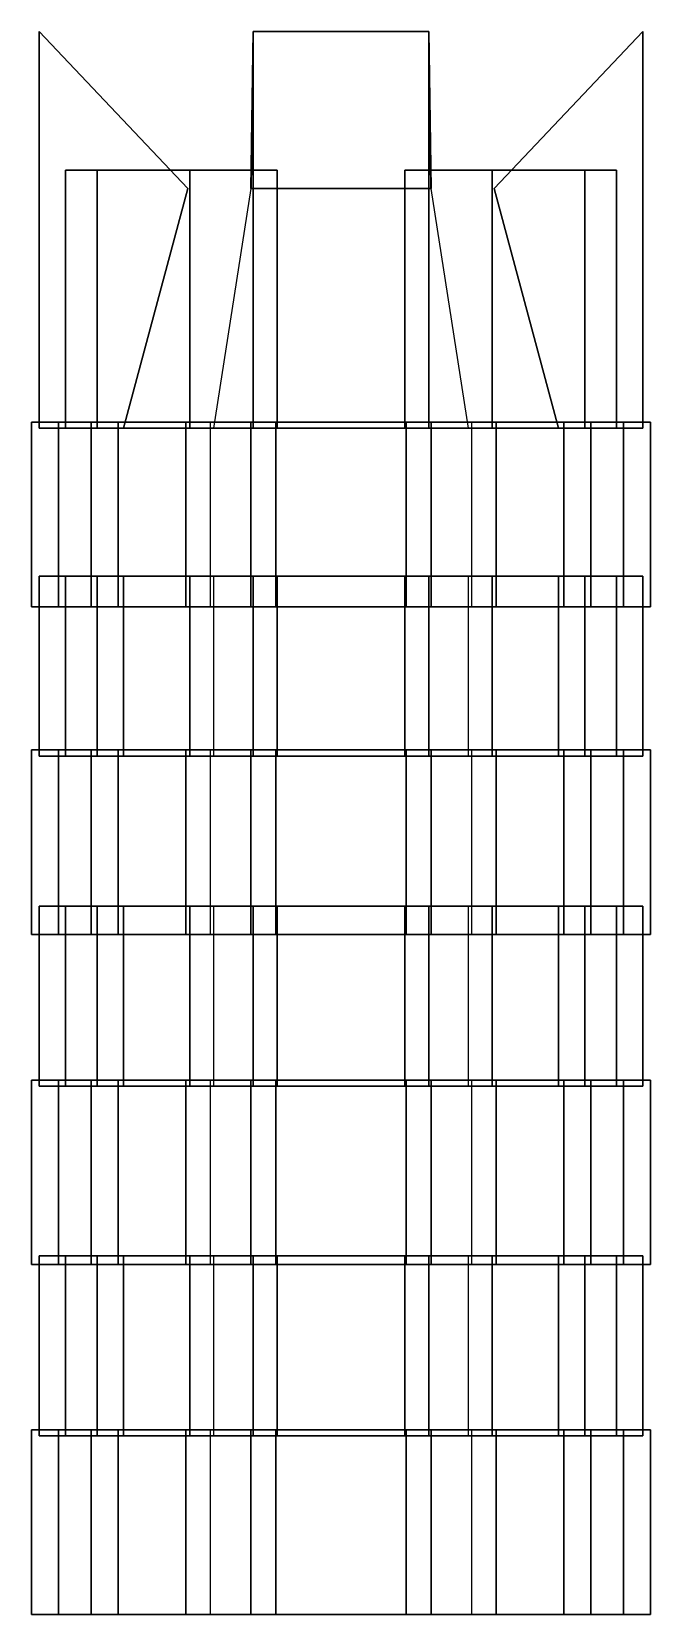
# Model space of a CAD drawing. Header units: metres. Extents: x -344 to 344, y -18 to 1740.
import ezdxf

# ---------------------------------------------------------------- set-up
doc = ezdxf.new("R2010")
doc.units = ezdxf.units.M

msp = doc.modelspace()

# ---------------------------------------------------------------- linework, layer by layer
at = {"layer": 'layer1', "color": 1}
for points in [[(-335.16699, 1740.37866, -97.537), (-335.16699, 1299.70972, -97.537), (-335.16699, 1299.70972, 97.537), (-335.16699, 1740.37866, 97.537)], [(-335.16699, 1740.37866, 97.537), (-335.16699, 1299.70972, 97.537), (-241.45641, 1299.70972, 141.4287), (-170.2998, 1566.06799, 99.7501)], [(-170.2998, 1566.06799, -99.7501), (-241.45641, 1299.70972, -141.4287), (-335.16699, 1299.70972, -97.537), (-335.16699, 1740.37866, -97.537)], [(-170.2998, 1566.06799, -99.7501), (-335.16699, 1740.37866, -97.537), (-335.16699, 1740.37866, 97.537), (-170.2998, 1566.06799, 99.7501)], [(-97.537, 1740.37866, 335.16699), (-99.9999, 1566.06799, 170.2998), (-141.783, 1299.70972, 241.45641), (-97.537, 1299.70972, 335.16699)], [(-97.537, 1740.37866, -335.16699), (-97.537, 1299.70972, -335.16699), (-141.4287, 1299.70972, -241.45641), (-99.7501, 1566.06799, -170.2998)], [(99.9999, 1566.06799, 170.2998), (-99.9999, 1566.06799, 170.2998), (-97.537, 1740.37866, 335.16699), (97.537, 1740.37866, 335.16699)], [(99.7501, 1566.06799, -170.2998), (97.537, 1740.37866, -335.16699), (-97.537, 1740.37866, -335.16699), (-99.7501, 1566.06799, -170.2998)], [(97.537, 1740.37866, 335.16699), (-97.537, 1740.37866, 335.16699), (-97.537, 1299.70972, 335.16699), (97.537, 1299.70972, 335.16699)], [(97.537, 1740.37866, -335.16699), (97.537, 1299.70972, -335.16699), (-97.537, 1299.70972, -335.16699), (-97.537, 1740.37866, -335.16699)], [(99.9999, 1566.06799, 170.2998), (97.537, 1740.37866, 335.16699), (97.537, 1299.70972, 335.16699), (141.783, 1299.70972, 241.45641)], [(99.7501, 1566.06799, -170.2998), (141.4287, 1299.70972, -241.45641), (97.537, 1299.70972, -335.16699), (97.537, 1740.37866, -335.16699)], [(335.16699, 1740.37866, 97.537), (170.2998, 1566.06799, 99.7501), (241.45641, 1299.70972, 141.4287), (335.16699, 1299.70972, 97.537)], [(170.2998, 1566.06799, -99.7501), (335.16699, 1740.37866, -97.537), (335.16699, 1299.70972, -97.537), (241.45641, 1299.70972, -141.4287)], [(170.2998, 1566.06799, -99.7501), (170.2998, 1566.06799, 99.7501), (335.16699, 1740.37866, 97.537), (335.16699, 1740.37866, -97.537)], [(335.16699, 1740.37866, -97.537), (335.16699, 1740.37866, 97.537), (335.16699, 1299.70972, 97.537), (335.16699, 1299.70972, -97.537)], [(-168.02969, 1586.48145, -305.96799), (-168.02969, 1299.70972, -305.96799), (-305.96799, 1299.70972, -168.02969), (-305.96799, 1586.48145, -168.02969)], [(-305.96799, 1586.48145, -168.02969), (-305.96799, 1299.70972, -168.02969), (-270.7406, 1299.70972, -70.7303), (-270.7406, 1586.48145, -70.7303)], [(-70.7303, 1586.48145, -270.7406), (-168.02969, 1586.48145, -305.96799), (-305.96799, 1586.48145, -168.02969), (-270.7406, 1586.48145, -70.7303)], [(-305.9679, 1586.48145, 168.02969), (-305.9679, 1299.70972, 168.02969), (-168.02969, 1299.70972, 305.96799), (-168.02969, 1586.48145, 305.96799)], [(-270.7406, 1586.48145, 70.7303), (-270.7406, 1299.70972, 70.7303), (-305.9679, 1299.70972, 168.02969), (-305.9679, 1586.48145, 168.02969)], [(-270.7406, 1586.48145, 70.7303), (-305.9679, 1586.48145, 168.02969), (-168.02969, 1586.48145, 305.96799), (-70.7303, 1586.48145, 270.7406)], [(-70.7303, 1586.48145, -270.7406), (-70.7303, 1299.70972, -270.7406), (-168.02969, 1299.70972, -305.96799), (-168.02969, 1586.48145, -305.96799)], [(-168.02969, 1586.48145, 305.96799), (-168.02969, 1299.70972, 305.96799), (-70.7303, 1299.70972, 270.7406), (-70.7303, 1586.48145, 270.7406)], [(168.02969, 1586.48145, 305.96799), (70.7303, 1586.48145, 270.7406), (70.7303, 1299.70972, 270.7406), (168.02969, 1299.70972, 305.96799)], [(270.7406, 1586.48145, 70.7303), (70.7303, 1586.48145, 270.7406), (168.02969, 1586.48145, 305.96799), (305.96799, 1586.48145, 168.02969)], [(70.7303, 1586.48145, -270.7406), (168.02969, 1586.48145, -305.96799), (168.02969, 1299.70972, -305.96799), (70.7303, 1299.70972, -270.7406)], [(70.7303, 1586.48145, -270.7406), (270.7406, 1586.48145, -70.7303), (305.9679, 1586.48145, -168.02969), (168.02969, 1586.48145, -305.96799)], [(305.96799, 1586.48145, 168.02969), (168.02969, 1586.48145, 305.96799), (168.02969, 1299.70972, 305.96799), (305.96799, 1299.70972, 168.02969)], [(168.02969, 1586.48145, -305.96799), (305.9679, 1586.48145, -168.02969), (305.9679, 1299.70972, -168.02969), (168.02969, 1299.70972, -305.96799)], [(270.7406, 1586.48145, 70.7303), (305.96799, 1586.48145, 168.02969), (305.96799, 1299.70972, 168.02969), (270.7406, 1299.70972, 70.7303)], [(305.9679, 1586.48145, -168.02969), (270.7406, 1586.48145, -70.7303), (270.7406, 1299.70972, -70.7303), (305.9679, 1299.70972, -168.02969)], [(-343.6304, 1306.50439, -100), (-343.6304, 1101.45312, -100), (-343.6304, 1101.45312, 100), (-343.6304, 1306.50439, 100)], [(-343.6304, 1306.50439, 100), (-343.6304, 1101.45312, 100), (-247.5536, 1101.45312, 145), (-247.5536, 1306.50439, 145)], [(-247.5536, 1306.50439, -145), (-247.5536, 1101.45312, -145), (-343.6304, 1101.45312, -100), (-343.6304, 1306.50439, -100)], [(-247.5536, 1306.50439, -145), (-343.6304, 1306.50439, -100), (-343.6304, 1306.50439, 100), (-247.5536, 1306.50439, 145)], [(-172.27271, 1306.50439, -313.69409), (-172.27271, 1101.45312, -313.69409), (-313.69409, 1101.45312, -172.27271), (-313.69409, 1306.50439, -172.27271)], [(-313.69409, 1306.50439, -172.27271), (-313.69409, 1101.45312, -172.27271), (-277.5773, 1101.45312, -72.5163), (-277.5773, 1306.50439, -72.5163)], [(-72.5163, 1306.50439, -277.5773), (-172.27271, 1306.50439, -313.69409), (-313.69409, 1306.50439, -172.27271), (-277.5773, 1306.50439, -72.5163)], [(-313.69409, 1306.50439, 172.27271), (-313.69409, 1101.45312, 172.27271), (-172.27271, 1101.45312, 313.69409), (-172.27271, 1306.50439, 313.69409)], [(-277.5773, 1306.50439, 72.5163), (-277.5773, 1101.45312, 72.5163), (-313.69409, 1101.45312, 172.27271), (-313.69409, 1306.50439, 172.27271)], [(-277.5773, 1306.50439, 72.5163), (-313.69409, 1306.50439, 172.27271), (-172.27271, 1306.50439, 313.69409), (-72.5163, 1306.50439, 277.5773)], [(-72.5163, 1306.50439, -277.5773), (-72.5163, 1101.45312, -277.5773), (-172.27271, 1101.45312, -313.69409), (-172.27271, 1306.50439, -313.69409)], [(-172.27271, 1306.50439, 313.69409), (-172.27271, 1101.45312, 313.69409), (-72.5163, 1101.45312, 277.5773), (-72.5163, 1306.50439, 277.5773)], [(-100, 1306.50439, 343.6304), (-145.3632, 1306.50439, 247.5536), (-145.3632, 1101.45312, 247.5536), (-100, 1101.45312, 343.6304)], [(145.3632, 1306.50439, 247.5536), (-145.3632, 1306.50439, 247.5536), (-100, 1306.50439, 343.6304), (100, 1306.50439, 343.6304)], [(-100, 1306.50439, -343.6304), (-100, 1101.45312, -343.6304), (-145, 1101.45312, -247.5536), (-145, 1306.50439, -247.5536)], [(145, 1306.50439, -247.5536), (100, 1306.50439, -343.6304), (-100, 1306.50439, -343.6304), (-145, 1306.50439, -247.5536)], [(100, 1306.50439, 343.6304), (-100, 1306.50439, 343.6304), (-100, 1101.45312, 343.6304), (100, 1101.45312, 343.6304)], [(100, 1306.50439, -343.6304), (100, 1101.45312, -343.6304), (-100, 1101.45312, -343.6304), (-100, 1306.50439, -343.6304)], [(172.27271, 1306.50439, 313.69409), (72.5163, 1306.50439, 277.5773), (72.5163, 1101.45312, 277.5773), (172.27271, 1101.45312, 313.69409)], [(277.5773, 1306.50439, 72.5163), (72.5163, 1306.50439, 277.5773), (172.27271, 1306.50439, 313.69409), (313.69409, 1306.50439, 172.27271)], [(72.5163, 1306.50439, -277.5773), (172.27271, 1306.50439, -313.69409), (172.27271, 1101.45312, -313.69409), (72.5163, 1101.45312, -277.5773)], [(72.5163, 1306.50439, -277.5773), (277.5773, 1306.50439, -72.5163), (313.69409, 1306.50439, -172.27271), (172.27271, 1306.50439, -313.69409)], [(145.3632, 1306.50439, 247.5536), (100, 1306.50439, 343.6304), (100, 1101.45312, 343.6304), (145.3632, 1101.45312, 247.5536)], [(145, 1306.50439, -247.5536), (145, 1101.45312, -247.5536), (100, 1101.45312, -343.6304), (100, 1306.50439, -343.6304)], [(313.69409, 1306.50439, 172.27271), (172.27271, 1306.50439, 313.69409), (172.27271, 1101.45312, 313.69409), (313.69409, 1101.45312, 172.27271)], [(172.27271, 1306.50439, -313.69409), (313.69409, 1306.50439, -172.27271), (313.69409, 1101.45312, -172.27271), (172.27271, 1101.45312, -313.69409)], [(343.6304, 1306.50439, 100), (247.5536, 1306.50439, 145), (247.5536, 1101.45312, 145), (343.6304, 1101.45312, 100)], [(247.5536, 1306.50439, -145), (343.6304, 1306.50439, -100), (343.6304, 1101.45312, -100), (247.5536, 1101.45312, -145)], [(247.5536, 1306.50439, -145), (247.5536, 1306.50439, 145), (343.6304, 1306.50439, 100), (343.6304, 1306.50439, -100)], [(277.5773, 1306.50439, 72.5163), (313.69409, 1306.50439, 172.27271), (313.69409, 1101.45312, 172.27271), (277.5773, 1101.45312, 72.5163)], [(313.69409, 1306.50439, -172.27271), (277.5773, 1306.50439, -72.5163), (277.5773, 1101.45312, -72.5163), (313.69409, 1101.45312, -172.27271)], [(343.6304, 1306.50439, -100), (343.6304, 1306.50439, 100), (343.6304, 1101.45312, 100), (343.6304, 1101.45312, -100)], [(-335.16699, 1135.49683, -97.537), (-335.16699, 935.49628, -97.537), (-335.16699, 935.49628, 97.537), (-335.16699, 1135.49683, 97.537)], [(-335.16699, 1135.49683, 97.537), (-335.16699, 935.49628, 97.537), (-241.45641, 935.49628, 141.4287), (-241.45641, 1135.49683, 141.4287)], [(-241.45641, 1135.49683, -141.4287), (-241.45641, 935.49628, -141.4287), (-335.16699, 935.49628, -97.537), (-335.16699, 1135.49683, -97.537)], [(-241.45641, 1135.49683, -141.4287), (-335.16699, 1135.49683, -97.537), (-335.16699, 1135.49683, 97.537), (-241.45641, 1135.49683, 141.4287)], [(-168.02969, 1135.49683, -305.96799), (-168.02969, 935.49628, -305.96799), (-305.96799, 935.49628, -168.02969), (-305.96799, 1135.49683, -168.02969)], [(-305.96799, 1135.49683, -168.02969), (-305.96799, 935.49628, -168.02969), (-270.7406, 935.49628, -70.7303), (-270.7406, 1135.49683, -70.7303)], [(-70.7303, 1135.49683, -270.7406), (-168.02969, 1135.49683, -305.96799), (-305.96799, 1135.49683, -168.02969), (-270.7406, 1135.49683, -70.7303)], [(-305.9679, 1135.49683, 168.02969), (-305.9679, 935.49628, 168.02969), (-168.02969, 935.49628, 305.96799), (-168.02969, 1135.49683, 305.96799)], [(-270.7406, 1135.49683, 70.7303), (-270.7406, 935.49628, 70.7303), (-305.9679, 935.49628, 168.02969), (-305.9679, 1135.49683, 168.02969)], [(-270.7406, 1135.49683, 70.7303), (-305.9679, 1135.49683, 168.02969), (-168.02969, 1135.49683, 305.96799), (-70.7303, 1135.49683, 270.7406)], [(-70.7303, 1135.49683, -270.7406), (-70.7303, 935.49628, -270.7406), (-168.02969, 935.49628, -305.96799), (-168.02969, 1135.49683, -305.96799)], [(-168.02969, 1135.49683, 305.96799), (-168.02969, 935.49628, 305.96799), (-70.7303, 935.49628, 270.7406), (-70.7303, 1135.49683, 270.7406)], [(-97.537, 1135.49683, 335.16699), (-141.783, 1135.49683, 241.45641), (-141.783, 935.49628, 241.45641), (-97.537, 935.49628, 335.16699)], [(141.783, 1135.49683, 241.45641), (-141.783, 1135.49683, 241.45641), (-97.537, 1135.49683, 335.16699), (97.537, 1135.49683, 335.16699)], [(-97.537, 1135.49683, -335.16699), (-97.537, 935.49628, -335.16699), (-141.4287, 935.49628, -241.45641), (-141.4287, 1135.49683, -241.45641)], [(141.4287, 1135.49683, -241.45641), (97.537, 1135.49683, -335.16699), (-97.537, 1135.49683, -335.16699), (-141.4287, 1135.49683, -241.45641)], [(97.537, 1135.49683, 335.16699), (-97.537, 1135.49683, 335.16699), (-97.537, 935.49628, 335.16699), (97.537, 935.49628, 335.16699)], [(97.537, 1135.49683, -335.16699), (97.537, 935.49628, -335.16699), (-97.537, 935.49628, -335.16699), (-97.537, 1135.49683, -335.16699)], [(168.02969, 1135.49683, 305.96799), (70.7303, 1135.49683, 270.7406), (70.7303, 935.49628, 270.7406), (168.02969, 935.49628, 305.96799)], [(270.7406, 1135.49683, 70.7303), (70.7303, 1135.49683, 270.7406), (168.02969, 1135.49683, 305.96799), (305.96799, 1135.49683, 168.02969)], [(70.7303, 1135.49683, -270.7406), (168.02969, 1135.49683, -305.96799), (168.02969, 935.49628, -305.96799), (70.7303, 935.49628, -270.7406)], [(70.7303, 1135.49683, -270.7406), (270.7406, 1135.49683, -70.7303), (305.9679, 1135.49683, -168.02969), (168.02969, 1135.49683, -305.96799)], [(141.783, 1135.49683, 241.45641), (97.537, 1135.49683, 335.16699), (97.537, 935.49628, 335.16699), (141.783, 935.49628, 241.45641)], [(141.4287, 1135.49683, -241.45641), (141.4287, 935.49628, -241.45641), (97.537, 935.49628, -335.16699), (97.537, 1135.49683, -335.16699)], [(305.96799, 1135.49683, 168.02969), (168.02969, 1135.49683, 305.96799), (168.02969, 935.49628, 305.96799), (305.96799, 935.49628, 168.02969)], [(168.02969, 1135.49683, -305.96799), (305.9679, 1135.49683, -168.02969), (305.9679, 935.49628, -168.02969), (168.02969, 935.49628, -305.96799)], [(335.16699, 1135.49683, 97.537), (241.45641, 1135.49683, 141.4287), (241.45641, 935.49628, 141.4287), (335.16699, 935.49628, 97.537)], [(241.45641, 1135.49683, -141.4287), (335.16699, 1135.49683, -97.537), (335.16699, 935.49628, -97.537), (241.45641, 935.49628, -141.4287)], [(241.45641, 1135.49683, -141.4287), (241.45641, 1135.49683, 141.4287), (335.16699, 1135.49683, 97.537), (335.16699, 1135.49683, -97.537)], [(270.7406, 1135.49683, 70.7303), (305.96799, 1135.49683, 168.02969), (305.96799, 935.49628, 168.02969), (270.7406, 935.49628, 70.7303)], [(305.9679, 1135.49683, -168.02969), (270.7406, 1135.49683, -70.7303), (270.7406, 935.49628, -70.7303), (305.9679, 935.49628, -168.02969)], [(335.16699, 1135.49683, -97.537), (335.16699, 1135.49683, 97.537), (335.16699, 935.49628, 97.537), (335.16699, 935.49628, -97.537)], [(-343.6304, 1101.45312, -100), (-247.5536, 1101.45312, -145), (-247.5536, 1101.45312, 145), (-343.6304, 1101.45312, 100)], [(-172.27271, 1101.45312, -313.69409), (-72.5163, 1101.45312, -277.5773), (-277.5773, 1101.45312, -72.5163), (-313.69409, 1101.45312, -172.27271)], [(-313.69409, 1101.45312, 172.27271), (-277.5773, 1101.45312, 72.5163), (-72.5163, 1101.45312, 277.5773), (-172.27271, 1101.45312, 313.69409)], [(100, 1101.45312, 343.6304), (-100, 1101.45312, 343.6304), (-145.3632, 1101.45312, 247.5536), (145.3632, 1101.45312, 247.5536)], [(100, 1101.45312, -343.6304), (145, 1101.45312, -247.5536), (-145, 1101.45312, -247.5536), (-100, 1101.45312, -343.6304)], [(313.69409, 1101.45312, 172.27271), (172.27271, 1101.45312, 313.69409), (72.5163, 1101.45312, 277.5773), (277.5773, 1101.45312, 72.5163)], [(172.27271, 1101.45312, -313.69409), (313.69409, 1101.45312, -172.27271), (277.5773, 1101.45312, -72.5163), (72.5163, 1101.45312, -277.5773)], [(343.6304, 1101.45312, -100), (343.6304, 1101.45312, 100), (247.5536, 1101.45312, 145), (247.5536, 1101.45312, -145)], [(-343.6304, 942.28992, -100), (-343.6304, 737.23962, -100), (-343.6304, 737.23962, 100), (-343.6304, 942.28992, 100)], [(-343.6304, 942.28992, 100), (-343.6304, 737.23962, 100), (-247.5536, 737.23962, 145), (-247.5536, 942.28992, 145)], [(-247.5536, 942.28992, -145), (-247.5536, 737.23962, -145), (-343.6304, 737.23962, -100), (-343.6304, 942.28992, -100)], [(-247.5536, 942.28992, -145), (-343.6304, 942.28992, -100), (-343.6304, 942.28992, 100), (-247.5536, 942.28992, 145)], [(-172.27271, 942.28992, -313.69409), (-172.27271, 737.23962, -313.69409), (-313.69409, 737.23962, -172.27271), (-313.69409, 942.28992, -172.27271)], [(-313.69409, 942.28992, -172.27271), (-313.69409, 737.23962, -172.27271), (-277.5773, 737.23962, -72.5163), (-277.5773, 942.28992, -72.5163)], [(-72.5163, 942.28992, -277.5773), (-172.27271, 942.28992, -313.69409), (-313.69409, 942.28992, -172.27271), (-277.5773, 942.28992, -72.5163)], [(-313.69409, 942.28992, 172.27271), (-313.69409, 737.23962, 172.27271), (-172.27271, 737.23962, 313.69409), (-172.27271, 942.28992, 313.69409)], [(-277.5773, 942.28992, 72.5163), (-277.5773, 737.23962, 72.5163), (-313.69409, 737.23962, 172.27271), (-313.69409, 942.28992, 172.27271)], [(-277.5773, 942.28992, 72.5163), (-313.69409, 942.28992, 172.27271), (-172.27271, 942.28992, 313.69409), (-72.5163, 942.28992, 277.5773)], [(-72.5163, 942.28992, -277.5773), (-72.5163, 737.23962, -277.5773), (-172.27271, 737.23962, -313.69409), (-172.27271, 942.28992, -313.69409)], [(-172.27271, 942.28992, 313.69409), (-172.27271, 737.23962, 313.69409), (-72.5163, 737.23962, 277.5773), (-72.5163, 942.28992, 277.5773)], [(-100, 942.28992, 343.6304), (-145.3632, 942.28992, 247.5536), (-145.3632, 737.23962, 247.5536), (-100, 737.23962, 343.6304)], [(145.3632, 942.28992, 247.5536), (-145.3632, 942.28992, 247.5536), (-100, 942.28992, 343.6304), (100, 942.28992, 343.6304)], [(-100, 942.28992, -343.6304), (-100, 737.23962, -343.6304), (-145, 737.23962, -247.5536), (-145, 942.28992, -247.5536)], [(145, 942.28992, -247.5536), (100, 942.28992, -343.6304), (-100, 942.28992, -343.6304), (-145, 942.28992, -247.5536)], [(100, 942.28992, 343.6304), (-100, 942.28992, 343.6304), (-100, 737.23962, 343.6304), (100, 737.23962, 343.6304)], [(100, 942.28992, -343.6304), (100, 737.23962, -343.6304), (-100, 737.23962, -343.6304), (-100, 942.28992, -343.6304)], [(172.27271, 942.28992, 313.69409), (72.5163, 942.28992, 277.5773), (72.5163, 737.23962, 277.5773), (172.27271, 737.23962, 313.69409)], [(277.5773, 942.28992, 72.5163), (72.5163, 942.28992, 277.5773), (172.27271, 942.28992, 313.69409), (313.69409, 942.28992, 172.27271)], [(72.5163, 942.28992, -277.5773), (172.27271, 942.28992, -313.69409), (172.27271, 737.23962, -313.69409), (72.5163, 737.23962, -277.5773)], [(72.5163, 942.28992, -277.5773), (277.5773, 942.28992, -72.5163), (313.69409, 942.28992, -172.27271), (172.27271, 942.28992, -313.69409)], [(145.3632, 942.28992, 247.5536), (100, 942.28992, 343.6304), (100, 737.23962, 343.6304), (145.3632, 737.23962, 247.5536)], [(145, 942.28992, -247.5536), (145, 737.23962, -247.5536), (100, 737.23962, -343.6304), (100, 942.28992, -343.6304)], [(313.69409, 942.28992, 172.27271), (172.27271, 942.28992, 313.69409), (172.27271, 737.23962, 313.69409), (313.69409, 737.23962, 172.27271)], [(172.27271, 942.28992, -313.69409), (313.69409, 942.28992, -172.27271), (313.69409, 737.23962, -172.27271), (172.27271, 737.23962, -313.69409)], [(343.6304, 942.28992, 100), (247.5536, 942.28992, 145), (247.5536, 737.23962, 145), (343.6304, 737.23962, 100)], [(247.5536, 942.28992, -145), (343.6304, 942.28992, -100), (343.6304, 737.23962, -100), (247.5536, 737.23962, -145)], [(247.5536, 942.28992, -145), (247.5536, 942.28992, 145), (343.6304, 942.28992, 100), (343.6304, 942.28992, -100)], [(277.5773, 942.28992, 72.5163), (313.69409, 942.28992, 172.27271), (313.69409, 737.23962, 172.27271), (277.5773, 737.23962, 72.5163)], [(313.69409, 942.28992, -172.27271), (277.5773, 942.28992, -72.5163), (277.5773, 737.23962, -72.5163), (313.69409, 737.23962, -172.27271)], [(343.6304, 942.28992, -100), (343.6304, 942.28992, 100), (343.6304, 737.23962, 100), (343.6304, 737.23962, -100)], [(-335.16699, 768.76349, -97.537), (-335.16699, 568.76318, -97.537), (-335.16699, 568.76318, 97.537), (-335.16699, 768.76349, 97.537)], [(-335.16699, 768.76349, 97.537), (-335.16699, 568.76318, 97.537), (-241.45641, 568.76318, 141.4287), (-241.45641, 768.76349, 141.4287)], [(-241.45641, 768.76349, -141.4287), (-241.45641, 568.76318, -141.4287), (-335.16699, 568.76318, -97.537), (-335.16699, 768.76349, -97.537)], [(-241.45641, 768.76349, -141.4287), (-335.16699, 768.76349, -97.537), (-335.16699, 768.76349, 97.537), (-241.45641, 768.76349, 141.4287)], [(-168.02969, 768.76349, -305.96799), (-168.02969, 568.76318, -305.96799), (-305.96799, 568.76318, -168.02969), (-305.96799, 768.76349, -168.02969)], [(-305.96799, 768.76349, -168.02969), (-305.96799, 568.76318, -168.02969), (-270.7406, 568.76318, -70.7303), (-270.7406, 768.76349, -70.7303)], [(-70.7303, 768.76349, -270.7406), (-168.02969, 768.76349, -305.96799), (-305.96799, 768.76349, -168.02969), (-270.7406, 768.76349, -70.7303)], [(-305.9679, 768.76349, 168.02969), (-305.9679, 568.76318, 168.02969), (-168.02969, 568.76318, 305.96799), (-168.02969, 768.76349, 305.96799)], [(-270.7406, 768.76349, 70.7303), (-270.7406, 568.76318, 70.7303), (-305.9679, 568.76318, 168.02969), (-305.9679, 768.76349, 168.02969)], [(-270.7406, 768.76349, 70.7303), (-305.9679, 768.76349, 168.02969), (-168.02969, 768.76349, 305.96799), (-70.7303, 768.76349, 270.7406)], [(-70.7303, 768.76349, -270.7406), (-70.7303, 568.76318, -270.7406), (-168.02969, 568.76318, -305.96799), (-168.02969, 768.76349, -305.96799)], [(-168.02969, 768.76349, 305.96799), (-168.02969, 568.76318, 305.96799), (-70.7303, 568.76318, 270.7406), (-70.7303, 768.76349, 270.7406)], [(-97.537, 768.76349, 335.16699), (-141.783, 768.76349, 241.45641), (-141.783, 568.76318, 241.45641), (-97.537, 568.76318, 335.16699)], [(141.783, 768.76349, 241.45641), (-141.783, 768.76349, 241.45641), (-97.537, 768.76349, 335.16699), (97.537, 768.76349, 335.16699)], [(-97.537, 768.76349, -335.16699), (-97.537, 568.76318, -335.16699), (-141.4287, 568.76318, -241.45641), (-141.4287, 768.76349, -241.45641)], [(141.4287, 768.76349, -241.45641), (97.537, 768.76349, -335.16699), (-97.537, 768.76349, -335.16699), (-141.4287, 768.76349, -241.45641)], [(97.537, 768.76349, 335.16699), (-97.537, 768.76349, 335.16699), (-97.537, 568.76318, 335.16699), (97.537, 568.76318, 335.16699)], [(97.537, 768.76349, -335.16699), (97.537, 568.76318, -335.16699), (-97.537, 568.76318, -335.16699), (-97.537, 768.76349, -335.16699)], [(168.02969, 768.76349, 305.96799), (70.7303, 768.76349, 270.7406), (70.7303, 568.76318, 270.7406), (168.02969, 568.76318, 305.96799)], [(270.7406, 768.76349, 70.7303), (70.7303, 768.76349, 270.7406), (168.02969, 768.76349, 305.96799), (305.96799, 768.76349, 168.02969)], [(70.7303, 768.76349, -270.7406), (168.02969, 768.76349, -305.96799), (168.02969, 568.76318, -305.96799), (70.7303, 568.76318, -270.7406)], [(70.7303, 768.76349, -270.7406), (270.7406, 768.76349, -70.7303), (305.9679, 768.76349, -168.02969), (168.02969, 768.76349, -305.96799)], [(141.783, 768.76349, 241.45641), (97.537, 768.76349, 335.16699), (97.537, 568.76318, 335.16699), (141.783, 568.76318, 241.45641)], [(141.4287, 768.76349, -241.45641), (141.4287, 568.76318, -241.45641), (97.537, 568.76318, -335.16699), (97.537, 768.76349, -335.16699)], [(305.96799, 768.76349, 168.02969), (168.02969, 768.76349, 305.96799), (168.02969, 568.76318, 305.96799), (305.96799, 568.76318, 168.02969)], [(168.02969, 768.76349, -305.96799), (305.9679, 768.76349, -168.02969), (305.9679, 568.76318, -168.02969), (168.02969, 568.76318, -305.96799)], [(335.16699, 768.76349, 97.537), (241.45641, 768.76349, 141.4287), (241.45641, 568.76318, 141.4287), (335.16699, 568.76318, 97.537)], [(241.45641, 768.76349, -141.4287), (335.16699, 768.76349, -97.537), (335.16699, 568.76318, -97.537), (241.45641, 568.76318, -141.4287)], [(241.45641, 768.76349, -141.4287), (241.45641, 768.76349, 141.4287), (335.16699, 768.76349, 97.537), (335.16699, 768.76349, -97.537)], [(270.7406, 768.76349, 70.7303), (305.96799, 768.76349, 168.02969), (305.96799, 568.76318, 168.02969), (270.7406, 568.76318, 70.7303)], [(305.9679, 768.76349, -168.02969), (270.7406, 768.76349, -70.7303), (270.7406, 568.76318, -70.7303), (305.9679, 568.76318, -168.02969)], [(335.16699, 768.76349, -97.537), (335.16699, 768.76349, 97.537), (335.16699, 568.76318, 97.537), (335.16699, 568.76318, -97.537)], [(-343.6304, 737.23962, -100), (-247.5536, 737.23962, -145), (-247.5536, 737.23962, 145), (-343.6304, 737.23962, 100)], [(-172.27271, 737.23962, -313.69409), (-72.5163, 737.23962, -277.5773), (-277.5773, 737.23962, -72.5163), (-313.69409, 737.23962, -172.27271)], [(-313.69409, 737.23962, 172.27271), (-277.5773, 737.23962, 72.5163), (-72.5163, 737.23962, 277.5773), (-172.27271, 737.23962, 313.69409)], [(100, 737.23962, 343.6304), (-100, 737.23962, 343.6304), (-145.3632, 737.23962, 247.5536), (145.3632, 737.23962, 247.5536)], [(100, 737.23962, -343.6304), (145, 737.23962, -247.5536), (-145, 737.23962, -247.5536), (-100, 737.23962, -343.6304)], [(313.69409, 737.23962, 172.27271), (172.27271, 737.23962, 313.69409), (72.5163, 737.23962, 277.5773), (277.5773, 737.23962, 72.5163)], [(172.27271, 737.23962, -313.69409), (313.69409, 737.23962, -172.27271), (277.5773, 737.23962, -72.5163), (72.5163, 737.23962, -277.5773)], [(343.6304, 737.23962, -100), (343.6304, 737.23962, 100), (247.5536, 737.23962, 145), (247.5536, 737.23962, -145)], [(-343.6304, 575.55731, -100), (-343.6304, 370.50671, -100), (-343.6304, 370.50671, 100), (-343.6304, 575.55731, 100)], [(-343.6304, 575.55731, 100), (-343.6304, 370.50671, 100), (-247.5536, 370.50671, 145), (-247.5536, 575.55731, 145)], [(-247.5536, 575.55731, -145), (-247.5536, 370.50671, -145), (-343.6304, 370.50671, -100), (-343.6304, 575.55731, -100)], [(-247.5536, 575.55731, -145), (-343.6304, 575.55731, -100), (-343.6304, 575.55731, 100), (-247.5536, 575.55731, 145)], [(-172.27271, 575.55731, -313.69409), (-172.27271, 370.50671, -313.69409), (-313.69409, 370.50671, -172.27271), (-313.69409, 575.55731, -172.27271)], [(-313.69409, 575.55731, -172.27271), (-313.69409, 370.50671, -172.27271), (-277.5773, 370.50671, -72.5163), (-277.5773, 575.55731, -72.5163)], [(-72.5163, 575.55731, -277.5773), (-172.27271, 575.55731, -313.69409), (-313.69409, 575.55731, -172.27271), (-277.5773, 575.55731, -72.5163)], [(-313.69409, 575.55731, 172.27271), (-313.69409, 370.50671, 172.27271), (-172.27271, 370.50671, 313.69409), (-172.27271, 575.55731, 313.69409)], [(-277.5773, 575.55731, 72.5163), (-277.5773, 370.50671, 72.5163), (-313.69409, 370.50671, 172.27271), (-313.69409, 575.55731, 172.27271)], [(-277.5773, 575.55731, 72.5163), (-313.69409, 575.55731, 172.27271), (-172.27271, 575.55731, 313.69409), (-72.5163, 575.55731, 277.5773)], [(-72.5163, 575.55731, -277.5773), (-72.5163, 370.50671, -277.5773), (-172.27271, 370.50671, -313.69409), (-172.27271, 575.55731, -313.69409)], [(-172.27271, 575.55731, 313.69409), (-172.27271, 370.50671, 313.69409), (-72.5163, 370.50671, 277.5773), (-72.5163, 575.55731, 277.5773)], [(-100, 575.55731, 343.6304), (-145.3632, 575.55731, 247.5536), (-145.3632, 370.50671, 247.5536), (-100, 370.50671, 343.6304)], [(145.3632, 575.55731, 247.5536), (-145.3632, 575.55731, 247.5536), (-100, 575.55731, 343.6304), (100, 575.55731, 343.6304)], [(-100, 575.55731, -343.6304), (-100, 370.50671, -343.6304), (-145, 370.50671, -247.5536), (-145, 575.55731, -247.5536)], [(145, 575.55731, -247.5536), (100, 575.55731, -343.6304), (-100, 575.55731, -343.6304), (-145, 575.55731, -247.5536)], [(100, 575.55731, 343.6304), (-100, 575.55731, 343.6304), (-100, 370.50671, 343.6304), (100, 370.50671, 343.6304)], [(100, 575.55731, -343.6304), (100, 370.50671, -343.6304), (-100, 370.50671, -343.6304), (-100, 575.55731, -343.6304)], [(172.27271, 575.55731, 313.69409), (72.5163, 575.55731, 277.5773), (72.5163, 370.50671, 277.5773), (172.27271, 370.50671, 313.69409)], [(277.5773, 575.55731, 72.5163), (72.5163, 575.55731, 277.5773), (172.27271, 575.55731, 313.69409), (313.69409, 575.55731, 172.27271)], [(72.5163, 575.55731, -277.5773), (172.27271, 575.55731, -313.69409), (172.27271, 370.50671, -313.69409), (72.5163, 370.50671, -277.5773)], [(72.5163, 575.55731, -277.5773), (277.5773, 575.55731, -72.5163), (313.69409, 575.55731, -172.27271), (172.27271, 575.55731, -313.69409)], [(145.3632, 575.55731, 247.5536), (100, 575.55731, 343.6304), (100, 370.50671, 343.6304), (145.3632, 370.50671, 247.5536)], [(145, 575.55731, -247.5536), (145, 370.50671, -247.5536), (100, 370.50671, -343.6304), (100, 575.55731, -343.6304)], [(313.69409, 575.55731, 172.27271), (172.27271, 575.55731, 313.69409), (172.27271, 370.50671, 313.69409), (313.69409, 370.50671, 172.27271)], [(172.27271, 575.55731, -313.69409), (313.69409, 575.55731, -172.27271), (313.69409, 370.50671, -172.27271), (172.27271, 370.50671, -313.69409)], [(343.6304, 575.55731, 100), (247.5536, 575.55731, 145), (247.5536, 370.50671, 145), (343.6304, 370.50671, 100)], [(247.5536, 575.55731, -145), (343.6304, 575.55731, -100), (343.6304, 370.50671, -100), (247.5536, 370.50671, -145)], [(247.5536, 575.55731, -145), (247.5536, 575.55731, 145), (343.6304, 575.55731, 100), (343.6304, 575.55731, -100)], [(277.5773, 575.55731, 72.5163), (313.69409, 575.55731, 172.27271), (313.69409, 370.50671, 172.27271), (277.5773, 370.50671, 72.5163)], [(313.69409, 575.55731, -172.27271), (277.5773, 575.55731, -72.5163), (277.5773, 370.50671, -72.5163), (313.69409, 370.50671, -172.27271)], [(343.6304, 575.55731, -100), (343.6304, 575.55731, 100), (343.6304, 370.50671, 100), (343.6304, 370.50671, -100)], [(-343.6304, 370.50671, -100), (-247.5536, 370.50671, -145), (-247.5536, 370.50671, 145), (-343.6304, 370.50671, 100)], [(-335.16699, 380.12271, -97.537), (-335.16699, 180.1232, -97.537), (-335.16699, 180.1232, 97.537), (-335.16699, 380.12271, 97.537)], [(-335.16699, 380.12271, 97.537), (-335.16699, 180.1232, 97.537), (-241.45641, 180.1232, 141.4287), (-241.45641, 380.12271, 141.4287)], [(-241.45641, 380.12271, -141.4287), (-241.45641, 180.1232, -141.4287), (-335.16699, 180.1232, -97.537), (-335.16699, 380.12271, -97.537)], [(-241.45641, 380.12271, -141.4287), (-335.16699, 380.12271, -97.537), (-335.16699, 380.12271, 97.537), (-241.45641, 380.12271, 141.4287)], [(-172.27271, 370.50671, -313.69409), (-72.5163, 370.50671, -277.5773), (-277.5773, 370.50671, -72.5163), (-313.69409, 370.50671, -172.27271)], [(-313.69409, 370.50671, 172.27271), (-277.5773, 370.50671, 72.5163), (-72.5163, 370.50671, 277.5773), (-172.27271, 370.50671, 313.69409)], [(-168.02969, 380.12271, -305.96799), (-168.02969, 180.1232, -305.96799), (-305.96799, 180.1232, -168.02969), (-305.96799, 380.12271, -168.02969)], [(-305.96799, 380.12271, -168.02969), (-305.96799, 180.1232, -168.02969), (-270.7406, 180.1232, -70.7303), (-270.7406, 380.12271, -70.7303)], [(-70.7303, 380.12271, -270.7406), (-168.02969, 380.12271, -305.96799), (-305.96799, 380.12271, -168.02969), (-270.7406, 380.12271, -70.7303)], [(-305.9679, 380.12271, 168.02969), (-305.9679, 180.1232, 168.02969), (-168.02969, 180.1232, 305.96799), (-168.02969, 380.12271, 305.96799)], [(-270.7406, 380.12271, 70.7303), (-270.7406, 180.1232, 70.7303), (-305.9679, 180.1232, 168.02969), (-305.9679, 380.12271, 168.02969)], [(-270.7406, 380.12271, 70.7303), (-305.9679, 380.12271, 168.02969), (-168.02969, 380.12271, 305.96799), (-70.7303, 380.12271, 270.7406)], [(-70.7303, 380.12271, -270.7406), (-70.7303, 180.1232, -270.7406), (-168.02969, 180.1232, -305.96799), (-168.02969, 380.12271, -305.96799)], [(-168.02969, 380.12271, 305.96799), (-168.02969, 180.1232, 305.96799), (-70.7303, 180.1232, 270.7406), (-70.7303, 380.12271, 270.7406)], [(100, 370.50671, 343.6304), (-100, 370.50671, 343.6304), (-145.3632, 370.50671, 247.5536), (145.3632, 370.50671, 247.5536)], [(100, 370.50671, -343.6304), (145, 370.50671, -247.5536), (-145, 370.50671, -247.5536), (-100, 370.50671, -343.6304)], [(-97.537, 380.12271, 335.16699), (-141.783, 380.12271, 241.45641), (-141.783, 180.1232, 241.45641), (-97.537, 180.1232, 335.16699)], [(141.783, 380.12271, 241.45641), (-141.783, 380.12271, 241.45641), (-97.537, 380.12271, 335.16699), (97.537, 380.12271, 335.16699)], [(-97.537, 380.12271, -335.16699), (-97.537, 180.1232, -335.16699), (-141.4287, 180.1232, -241.45641), (-141.4287, 380.12271, -241.45641)], [(141.4287, 380.12271, -241.45641), (97.537, 380.12271, -335.16699), (-97.537, 380.12271, -335.16699), (-141.4287, 380.12271, -241.45641)], [(97.537, 380.12271, 335.16699), (-97.537, 380.12271, 335.16699), (-97.537, 180.1232, 335.16699), (97.537, 180.1232, 335.16699)], [(97.537, 380.12271, -335.16699), (97.537, 180.1232, -335.16699), (-97.537, 180.1232, -335.16699), (-97.537, 380.12271, -335.16699)], [(168.02969, 380.12271, 305.96799), (70.7303, 380.12271, 270.7406), (70.7303, 180.1232, 270.7406), (168.02969, 180.1232, 305.96799)], [(270.7406, 380.12271, 70.7303), (70.7303, 380.12271, 270.7406), (168.02969, 380.12271, 305.96799), (305.96799, 380.12271, 168.02969)], [(70.7303, 380.12271, -270.7406), (168.02969, 380.12271, -305.96799), (168.02969, 180.1232, -305.96799), (70.7303, 180.1232, -270.7406)], [(70.7303, 380.12271, -270.7406), (270.7406, 380.12271, -70.7303), (305.9679, 380.12271, -168.02969), (168.02969, 380.12271, -305.96799)], [(313.69409, 370.50671, 172.27271), (172.27271, 370.50671, 313.69409), (72.5163, 370.50671, 277.5773), (277.5773, 370.50671, 72.5163)], [(172.27271, 370.50671, -313.69409), (313.69409, 370.50671, -172.27271), (277.5773, 370.50671, -72.5163), (72.5163, 370.50671, -277.5773)], [(141.783, 380.12271, 241.45641), (97.537, 380.12271, 335.16699), (97.537, 180.1232, 335.16699), (141.783, 180.1232, 241.45641)], [(141.4287, 380.12271, -241.45641), (141.4287, 180.1232, -241.45641), (97.537, 180.1232, -335.16699), (97.537, 380.12271, -335.16699)], [(305.96799, 380.12271, 168.02969), (168.02969, 380.12271, 305.96799), (168.02969, 180.1232, 305.96799), (305.96799, 180.1232, 168.02969)], [(168.02969, 380.12271, -305.96799), (305.9679, 380.12271, -168.02969), (305.9679, 180.1232, -168.02969), (168.02969, 180.1232, -305.96799)], [(335.16699, 380.12271, 97.537), (241.45641, 380.12271, 141.4287), (241.45641, 180.1232, 141.4287), (335.16699, 180.1232, 97.537)], [(241.45641, 380.12271, -141.4287), (335.16699, 380.12271, -97.537), (335.16699, 180.1232, -97.537), (241.45641, 180.1232, -141.4287)], [(241.45641, 380.12271, -141.4287), (241.45641, 380.12271, 141.4287), (335.16699, 380.12271, 97.537), (335.16699, 380.12271, -97.537)], [(343.6304, 370.50671, -100), (343.6304, 370.50671, 100), (247.5536, 370.50671, 145), (247.5536, 370.50671, -145)], [(270.7406, 380.12271, 70.7303), (305.96799, 380.12271, 168.02969), (305.96799, 180.1232, 168.02969), (270.7406, 180.1232, 70.7303)], [(305.9679, 380.12271, -168.02969), (270.7406, 380.12271, -70.7303), (270.7406, 180.1232, -70.7303), (305.9679, 180.1232, -168.02969)], [(335.16699, 380.12271, -97.537), (335.16699, 380.12271, 97.537), (335.16699, 180.1232, 97.537), (335.16699, 180.1232, -97.537)], [(-343.6304, 186.9167, -100), (-343.6304, -18.1335, -100), (-343.6304, -18.1335, 100), (-343.6304, 186.9167, 100)], [(-343.6304, 186.9167, 100), (-343.6304, -18.1335, 100), (-247.5536, -18.1335, 145), (-247.5536, 186.9167, 145)], [(-247.5536, 186.9167, -145), (-247.5536, -18.1335, -145), (-343.6304, -18.1335, -100), (-343.6304, 186.9167, -100)], [(-247.5536, 186.9167, -145), (-343.6304, 186.9167, -100), (-343.6304, 186.9167, 100), (-247.5536, 186.9167, 145)], [(-172.27271, 186.9167, -313.69409), (-172.27271, -18.1335, -313.69409), (-313.69409, -18.1335, -172.27271), (-313.69409, 186.9167, -172.27271)], [(-313.69409, 186.9167, -172.27271), (-313.69409, -18.1335, -172.27271), (-277.5773, -18.1335, -72.5163), (-277.5773, 186.9167, -72.5163)], [(-72.5163, 186.9167, -277.5773), (-172.27271, 186.9167, -313.69409), (-313.69409, 186.9167, -172.27271), (-277.5773, 186.9167, -72.5163)], [(-313.69409, 186.9167, 172.27271), (-313.69409, -18.1335, 172.27271), (-172.27271, -18.1335, 313.69409), (-172.27271, 186.9167, 313.69409)], [(-277.5773, 186.9167, 72.5163), (-277.5773, -18.1335, 72.5163), (-313.69409, -18.1335, 172.27271), (-313.69409, 186.9167, 172.27271)], [(-277.5773, 186.9167, 72.5163), (-313.69409, 186.9167, 172.27271), (-172.27271, 186.9167, 313.69409), (-72.5163, 186.9167, 277.5773)], [(-72.5163, 186.9167, -277.5773), (-72.5163, -18.1335, -277.5773), (-172.27271, -18.1335, -313.69409), (-172.27271, 186.9167, -313.69409)], [(-172.27271, 186.9167, 313.69409), (-172.27271, -18.1335, 313.69409), (-72.5163, -18.1335, 277.5773), (-72.5163, 186.9167, 277.5773)], [(-100, 186.9167, 343.6304), (-145.3632, 186.9167, 247.5536), (-145.3632, -18.1335, 247.5536), (-100, -18.1335, 343.6304)], [(145.3632, 186.9167, 247.5536), (-145.3632, 186.9167, 247.5536), (-100, 186.9167, 343.6304), (100, 186.9167, 343.6304)], [(-100, 186.9167, -343.6304), (-100, -18.1335, -343.6304), (-145, -18.1335, -247.5536), (-145, 186.9167, -247.5536)], [(145, 186.9167, -247.5536), (100, 186.9167, -343.6304), (-100, 186.9167, -343.6304), (-145, 186.9167, -247.5536)], [(100, 186.9167, 343.6304), (-100, 186.9167, 343.6304), (-100, -18.1335, 343.6304), (100, -18.1335, 343.6304)], [(100, 186.9167, -343.6304), (100, -18.1335, -343.6304), (-100, -18.1335, -343.6304), (-100, 186.9167, -343.6304)], [(172.27271, 186.9167, 313.69409), (72.5163, 186.9167, 277.5773), (72.5163, -18.1335, 277.5773), (172.27271, -18.1335, 313.69409)], [(277.5773, 186.9167, 72.5163), (72.5163, 186.9167, 277.5773), (172.27271, 186.9167, 313.69409), (313.69409, 186.9167, 172.27271)], [(72.5163, 186.9167, -277.5773), (172.27271, 186.9167, -313.69409), (172.27271, -18.1335, -313.69409), (72.5163, -18.1335, -277.5773)], [(72.5163, 186.9167, -277.5773), (277.5773, 186.9167, -72.5163), (313.69409, 186.9167, -172.27271), (172.27271, 186.9167, -313.69409)], [(145.3632, 186.9167, 247.5536), (100, 186.9167, 343.6304), (100, -18.1335, 343.6304), (145.3632, -18.1335, 247.5536)], [(145, 186.9167, -247.5536), (145, -18.1335, -247.5536), (100, -18.1335, -343.6304), (100, 186.9167, -343.6304)], [(313.69409, 186.9167, 172.27271), (172.27271, 186.9167, 313.69409), (172.27271, -18.1335, 313.69409), (313.69409, -18.1335, 172.27271)], [(172.27271, 186.9167, -313.69409), (313.69409, 186.9167, -172.27271), (313.69409, -18.1335, -172.27271), (172.27271, -18.1335, -313.69409)], [(343.6304, 186.9167, 100), (247.5536, 186.9167, 145), (247.5536, -18.1335, 145), (343.6304, -18.1335, 100)], [(247.5536, 186.9167, -145), (343.6304, 186.9167, -100), (343.6304, -18.1335, -100), (247.5536, -18.1335, -145)], [(247.5536, 186.9167, -145), (247.5536, 186.9167, 145), (343.6304, 186.9167, 100), (343.6304, 186.9167, -100)], [(277.5773, 186.9167, 72.5163), (313.69409, 186.9167, 172.27271), (313.69409, -18.1335, 172.27271), (277.5773, -18.1335, 72.5163)], [(313.69409, 186.9167, -172.27271), (277.5773, 186.9167, -72.5163), (277.5773, -18.1335, -72.5163), (313.69409, -18.1335, -172.27271)], [(343.6304, 186.9167, -100), (343.6304, 186.9167, 100), (343.6304, -18.1335, 100), (343.6304, -18.1335, -100)]]:
    msp.add_3dface(points, dxfattribs=at)

doc.saveas('drawing.dxf')
